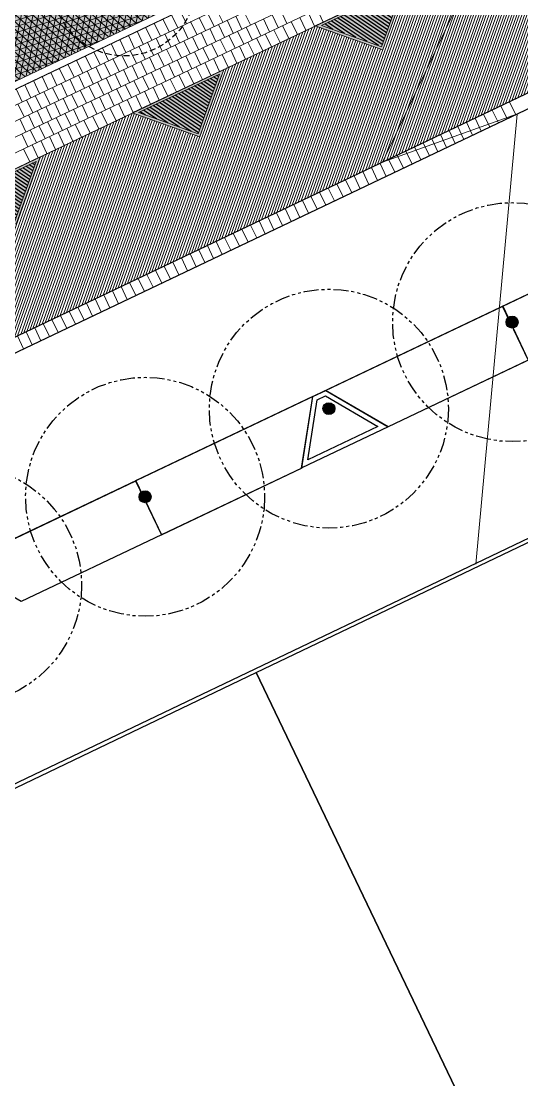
# Model space of a CAD drawing. Header units: metres. Extents: x 678805 to 1359287, y 2747329 to 5497370.
# Drawn here: x 679875.02 to 679895.96, y 2748591.65 to 2748635.94 of the extents above; entities that cross this region are included whole.
import ezdxf
from ezdxf.enums import TextEntityAlignment as Align

# ---------------------------------------------------------------- set-up
doc = ezdxf.new("R2010")
doc.units = ezdxf.units.M
for name, pattern in [('XREF_MON_EIT SUPPORT$0$HIDDEN', [0.375, 0.25, -0.125]), ('XREF_MON_EIT SUPPORT$0$LIM ACERAS$0$PHANTOM2', [1.25, 0.625, -0.125, 0.125, -0.125, 0.125, -0.125]), ('XREF_MON_SFT_TREES$0$HIDDEN', [0.375, 0.25, -0.125])]:
    doc.linetypes.add(name, pattern=pattern)
for name, color, linetype in [('00_XREF_MON_HSC_PAVEMENT', 7, 'Continuous'), ('00_XREF_TWQ_SFT_TREES', 7, 'Continuous'), ('00_XREF_TWQ_URBAN CONTEXT', 7, 'Continuous'), ('XREF_MON_EIT SUPPORT$0$02-L-Material Change', 253, 'Continuous'), ('XREF_MON_EIT SUPPORT$0$02-L-Painted line', 254, 'Continuous'), ('XREF_MON_EIT SUPPORT$0$02-L-Parking', 252, 'Continuous'), ('XREF_MON_EIT SUPPORT$0$L-Límite Acera', 9, 'Continuous'), ('XREF_MON_EIT SUPPORT$0$L-Límite Parcela', 5, 'Continuous'), ('XREF_MON_EIT SUPPORT$0$SL_TREE_CANOPY_', 254, 'XREF_MON_EIT SUPPORT$0$HIDDEN'), ('XREF_MON_EIT SUPPORT$0$SL_TREE_TRUNK_', 254, 'Continuous'), ('XREF_MON_EIT SUPPORT$0$SL_Trees_out_of_scope_', 254, 'Continuous'), ('XREF_MON_GENERAL_LAYOUT$0$02-L-Plan Change', 8, 'Continuous'), ('XREF_MON_HSC_PAVEMENT$0$03-TR-Tree Pit_Green', 74, 'Continuous'), ('XREF_MON_SFT_TREES$0$SL_TREE_CANOPY', 251, 'XREF_MON_SFT_TREES$0$HIDDEN'), ('XREF_MON_SFT_TREES$0$SL_TREE_TRUNK', 251, 'Continuous'), ('XREF_MON_URBAN CONTEXT$0$Parcel', 7, 'Continuous'), ('XREF_MON_URBAN CONTEXT$0$XREF_MON_EIT SUPPORT', 7, 'Continuous')]:
    doc.layers.add(name, color=color, linetype=linetype)
for name, color, linetype, true_color in [('02-L-Waterfeatures 01', 7, 'Continuous', 0x4da6ff), ('XREF_MON_HSC_PAVEMENT$0$03-TR-Tree Pit_White', 7, 'Continuous', 0xfcfcfc), ('XREF_MON_SFT_TREES$0$SL_TREE_ACACIA_ETBAICA', 7, 'Continuous', 0x405700), ('XREF_MON_SFT_TREES$0$SL_TREE_CERCIDIUM_FLORIDUM', 7, 'Continuous', 0xe0e000)]:
    doc.layers.add(name, color=color, linetype=linetype, true_color=true_color)
for name, color, linetype, lineweight in [('XREF_MON_GENERAL_LAYOUT$0$02-L-Level Curves 0.50m', 33, 'Continuous', 5), ('XREF_MON_GENERAL_LAYOUT$0$02-L-Material Change', 251, 'Continuous', 5), ('XREF_MON_GENERAL_LAYOUT$0$04-BK-Tree Pit', 6, 'Continuous', 5), ('XREF_MON_HSC_PAVEMENT$0$04-BK-Tree Pit', 6, 'Continuous', 5)]:
    doc.layers.add(name, color=color, linetype=linetype, lineweight=lineweight)
for name, color, linetype, lineweight, true_color in [('XREF_MON_HSC_PAVEMENT$0$02-L-Joints-Paviment_07_Precast Concrete Blocks 60X40', 7, 'Continuous', 5, 0x999999), ('XREF_MON_HSC_PAVEMENT$0$03-TR-Pavement_05_Precast irregular Concrete Blocks_Open Joint', 7, 'Continuous', 5, 0x82ae7e), ('XREF_MON_HSC_PAVEMENT$0$03-TR-Pavement_07_Precast Concrete Blocks 20X10', 7, 'Continuous', 5, 0x999999), ('XREF_MON_HSC_PAVEMENT$0$03-TR-Pavement_07_Precast Concrete Blocks 60X40', 7, 'Continuous', 5, 0x999999), ('XREF_MON_HSC_PAVEMENT$0$03-TR-Pavement_07_Precast irregular Concrete Blocks', 7, 'Continuous', 5, 0xb3b3b3)]:
    doc.layers.add(name, color=color, linetype=linetype, lineweight=lineweight, true_color=true_color)
doc.layers.get('XREF_MON_SFT_TREES$0$SL_TREE_ACACIA_ETBAICA').off()
doc.layers.get('XREF_MON_SFT_TREES$0$SL_TREE_CERCIDIUM_FLORIDUM').off()
doc.styles.add('XREF_MON_GENERAL_LAYOUT$0$Standard', font='arial.ttf')

# ---------------------------------------------------------------- blocks, each defined once
blk = doc.blocks.new('XREF_MON_EIT SUPPORT$0$parking cada 2')
at = {"layer": 'XREF_MON_EIT SUPPORT$0$02-L-Parking', "color": 254}
for points in [[(679765.512, 2748757.786), (679768.129, 2748756.263), (679760.717, 2748752.736), (679759.647, 2748754.996), (679765.512, 2748757.786)], [(679753.781, 2748752.205), (679753.313, 2748749.213), (679760.725, 2748752.74), (679759.647, 2748754.996), (679753.781, 2748752.205)]]:
    blk.add_lwpolyline(points, dxfattribs=at)
blk = doc.blocks.new('XREF_MON_EIT SUPPORT$0$ALCORQUE 1')
at = {"layer": 'XREF_MON_EIT SUPPORT$0$02-L-Material Change', "color": 254, "ltscale": 7}
for points in [[(653000.384, 2717156.982), (652998.87, 2717159.598), (653002.859, 2717159.308), (653000.983, 2717156.938)], [(653000.504, 2717157.173), (652999.232, 2717159.371), (653002.468, 2717159.136), (653000.891, 2717157.145)]]:
    blk.add_lwpolyline(points, close=True, dxfattribs=at)
blk = doc.blocks.new('XREF_MON_EIT SUPPORT$0$trees_outofboundaries')
at = {"layer": 'XREF_MON_EIT SUPPORT$0$SL_TREE_TRUNK_'}
h = blk.add_hatch(color=256, dxfattribs=at)
h.dxf.hatch_style = 1
edge = h.paths.add_edge_path()
edge.add_arc((0, 0), 0.25, 0, 360)
at = {"layer": 'XREF_MON_EIT SUPPORT$0$SL_TREE_CANOPY_', "linetype": 'XREF_MON_EIT SUPPORT$0$LIM ACERAS$0$PHANTOM2'}
blk.add_circle((0, 0), 5, dxfattribs=at)
at = {"layer": 'XREF_MON_EIT SUPPORT$0$SL_TREE_TRUNK_'}
blk.add_circle((0, 0), 0.25, dxfattribs=at)
blk = doc.blocks.new('XREF_MON_EIT SUPPORT')
at = {"layer": 'XREF_MON_EIT SUPPORT$0$L-Límite Acera', "color": 254}
for p, q in [((679902.11, 2748624.554), (679890.371, 2748618.97)), ((679886.759, 2748617.25), (679875.02, 2748611.665))]:
    blk.add_line(p, q, dxfattribs=at)
at = {"layer": 'XREF_MON_EIT SUPPORT$0$L-Límite Acera'}
blk.add_lwpolyline([(680047.856, 2748696.679), (679844.516, 2748599.917, 0.442219), (679839.629, 2748586.903)], format="xyb", dxfattribs=at)
at = {"layer": 'XREF_MON_EIT SUPPORT$0$L-Límite Parcela', "ltscale": 10}
blk.add_lwpolyline([(679847.792, 2748591.157), (680119.34, 2748721.014)], dxfattribs=at)
at = {"layer": 'XREF_MON_EIT SUPPORT$0$02-L-Material Change', "color": 254, "rotation": 209.6165938637219}
blk.add_blockref('XREF_MON_EIT SUPPORT$0$ALCORQUE 1', (-95226.926, 5433494.569), dxfattribs=at)
at = {"layer": 'XREF_MON_EIT SUPPORT$0$02-L-Painted line', "rotation": 180}
for p in [(1359655.883, 5497376.753), (1359640.533, 5497369.448)]:
    blk.add_blockref('XREF_MON_EIT SUPPORT$0$parking cada 2', p, dxfattribs=at)
at = {"layer": 'XREF_MON_EIT SUPPORT$0$SL_Trees_out_of_scope_'}
for p in [(679895.559, 2748623.353), (679887.892, 2748619.733), (679880.205, 2748616.046), (679872.549, 2748612.353)]:
    blk.add_blockref('XREF_MON_EIT SUPPORT$0$trees_outofboundaries', p, dxfattribs=at)
blk = doc.blocks.new('XREF_MON_URBAN CONTEXT')
at = {"layer": 'XREF_MON_URBAN CONTEXT$0$Parcel'}
for points in [[(679915.854, 2748590.273), (679897.816, 2748581.633), (679884.856, 2748608.689), (679902.893, 2748617.329), (679915.854, 2748590.273)], [(679897.816, 2748581.633), (679879.779, 2748572.992), (679866.818, 2748600.048), (679884.856, 2748608.689), (679897.816, 2748581.633)]]:
    blk.add_lwpolyline(points, close=True, dxfattribs=at)
at = {"layer": 'XREF_MON_URBAN CONTEXT$0$XREF_MON_EIT SUPPORT'}
blk.add_blockref('XREF_MON_EIT SUPPORT', (0, 0), dxfattribs=at)
blk = doc.blocks.new('XREF_MON_SFT_TREES$0$cercidium_floridum')
h = blk.add_hatch()
h.set_pattern_fill('ANSI31', color=256, scale=0.1)
edge = h.paths.add_edge_path()
edge.add_arc((0, 0), 4.5, -25.4481, 334.5519)
at = {"layer": 'XREF_MON_SFT_TREES$0$SL_TREE_TRUNK'}
h = blk.add_hatch(color=256, dxfattribs=at)
h.dxf.hatch_style = 1
edge = h.paths.add_edge_path()
edge.add_arc((0, 0), 0.25, 0, 360)
at = {"layer": 'XREF_MON_SFT_TREES$0$SL_TREE_CANOPY', "linetype": 'XREF_MON_SFT_TREES$0$HIDDEN'}
blk.add_circle((0, 0), 4.5, dxfattribs=at)
at = {"layer": 'XREF_MON_SFT_TREES$0$SL_TREE_TRUNK'}
blk.add_circle((0, 0), 0.25, dxfattribs=at)
blk = doc.blocks.new('XREF_MON_SFT_TREES$0$Acacia etbaica')
h = blk.add_hatch()
h.set_pattern_fill('ANSI31', color=256, scale=0.1)
edge = h.paths.add_edge_path()
edge.add_arc((0, 0), 3, 0, 360)
at = {"layer": 'XREF_MON_SFT_TREES$0$SL_TREE_TRUNK'}
h = blk.add_hatch(color=256, dxfattribs=at)
h.dxf.hatch_style = 1
edge = h.paths.add_edge_path()
edge.add_arc((0, 0), 0.15, 286.4511, 569.1271)
edge.add_arc((0, 0), 0.15, 209.1271, 286.4511)
at = {"layer": 'XREF_MON_SFT_TREES$0$SL_TREE_CANOPY'}
blk.add_circle((0, 0), 3, dxfattribs=at)
at = {"layer": 'XREF_MON_SFT_TREES$0$SL_TREE_TRUNK'}
blk.add_circle((0, 0), 0.15, dxfattribs=at)
blk.add_circle((0, 0), 0.15, dxfattribs=at)
blk = doc.blocks.new('XREF_MON_SFT_TREES')
at = {"layer": 'XREF_MON_SFT_TREES$0$SL_TREE_ACACIA_ETBAICA', "rotation": 25.44812939262281}
for p in [(679879.336, 2748637.488), (679871.691, 2748633.771)]:
    blk.add_blockref('XREF_MON_SFT_TREES$0$Acacia etbaica', p, dxfattribs=at)
at = {"layer": 'XREF_MON_SFT_TREES$0$SL_TREE_CERCIDIUM_FLORIDUM', "rotation": 25.44812939262281}
blk.add_blockref('XREF_MON_SFT_TREES$0$cercidium_floridum', (679887.037, 2748641.085), dxfattribs=at)
blk = doc.blocks.new('XREF_MON_HSC_PAVEMENT$0$Alcorque Parking 8m2')
at = {"layer": 'XREF_MON_HSC_PAVEMENT$0$03-TR-Tree Pit_Green', "ltscale": 0.3}
h = blk.add_hatch(dxfattribs=at)
h.set_pattern_fill('ANSI31', color=256, scale=0.04, angle=40)
h.set_pattern_definition([(85, (-679726.04474, -2748720.75428), (-0.1265167266577, 0.011068779329), [])])
h.paths.add_polyline_path([(-1.079, -0.384), (2.316, 1.231), (-0.189, 2.121)])
at = {"layer": 'XREF_MON_HSC_PAVEMENT$0$03-TR-Tree Pit_White'}
h = blk.add_hatch(color=256, dxfattribs=at)
h.dxf.hatch_style = 1
h.paths.add_polyline_path([(-1.254, -0.578), (2.577, 1.245), (-0.25, 2.249)])
blk = doc.blocks.new('*U465')
at = {"layer": 'XREF_MON_HSC_PAVEMENT$0$02-L-Joints-Paviment_07_Precast Concrete Blocks 60X40'}
blk.add_line((0, 0.599), (0, 0), dxfattribs=at)
blk = doc.blocks.new('*U466')
at = {"layer": 'XREF_MON_HSC_PAVEMENT$0$02-L-Joints-Paviment_07_Precast Concrete Blocks 60X40', "color": 0, "linetype": 'ByBlock', "lineweight": -2, "transparency": 16777216, "rotation": 25.4481775049705}
for p in [(679894.986, 2748631.686), (679895.347, 2748631.858), (679895.708, 2748632.03), (679894.263, 2748631.343), (679894.625, 2748631.515), (679893.18, 2748630.827), (679893.541, 2748630.999), (679893.902, 2748631.171), (679892.457, 2748630.483), (679892.819, 2748630.655), (679891.374, 2748629.968), (679891.735, 2748630.14), (679892.096, 2748630.311), (679890.29, 2748629.452), (679890.651, 2748629.624), (679891.013, 2748629.796), (679889.568, 2748629.108), (679889.929, 2748629.28), (679888.484, 2748628.593), (679888.846, 2748628.765), (679889.207, 2748628.936), (679887.762, 2748628.249), (679888.123, 2748628.421), (679886.678, 2748627.733), (679887.04, 2748627.905), (679887.401, 2748628.077), (679885.956, 2748627.39), (679886.317, 2748627.561), (679884.872, 2748626.874), (679885.234, 2748627.046), (679885.595, 2748627.218), (679883.789, 2748626.358), (679884.15, 2748626.53), (679884.511, 2748626.702), (679883.066, 2748626.015), (679883.428, 2748626.186), (679881.983, 2748625.499), (679882.344, 2748625.671), (679882.705, 2748625.843), (679881.261, 2748625.155), (679881.622, 2748625.327), (679880.177, 2748624.639), (679880.538, 2748624.811), (679880.899, 2748624.983), (679879.455, 2748624.296), (679879.816, 2748624.468), (679878.371, 2748623.78), (679878.732, 2748623.952), (679879.093, 2748624.124), (679877.287, 2748623.264), (679877.649, 2748623.436), (679878.01, 2748623.608), (679876.565, 2748622.921), (679876.926, 2748623.093), (679875.482, 2748622.405), (679875.843, 2748622.577), (679876.204, 2748622.749), (679874.759, 2748622.061), (679875.12, 2748622.233), (679873.676, 2748621.546), (679874.037, 2748621.718), (679874.398, 2748621.889), (679872.592, 2748621.03), (679872.953, 2748621.202), (679873.314, 2748621.374), (679871.87, 2748620.686), (679872.231, 2748620.858), (679870.786, 2748620.171), (679871.147, 2748620.343), (679871.508, 2748620.514), (679870.064, 2748619.827), (679870.425, 2748619.999), (679868.98, 2748619.311), (679869.341, 2748619.483), (679869.702, 2748619.655), (679868.258, 2748618.968), (679868.619, 2748619.139), (679867.174, 2748618.452), (679867.535, 2748618.624), (679867.897, 2748618.796), (679866.091, 2748617.936), (679866.452, 2748618.108), (679866.813, 2748618.28), (679865.368, 2748617.592), (679865.729, 2748617.764), (679864.285, 2748617.077), (679864.646, 2748617.249), (679865.007, 2748617.421), (679863.562, 2748616.733), (679863.923, 2748616.905), (679862.479, 2748616.217), (679862.84, 2748616.389), (679863.201, 2748616.561), (679861.756, 2748615.874), (679862.117, 2748616.046), (679860.673, 2748615.358), (679861.034, 2748615.53), (679861.395, 2748615.702), (679859.589, 2748614.842), (679859.95, 2748615.014), (679860.312, 2748615.186), (679858.867, 2748614.499), (679859.228, 2748614.671), (679857.783, 2748613.983), (679858.144, 2748614.155), (679858.506, 2748614.327), (679857.061, 2748613.639), (679857.422, 2748613.811), (679855.977, 2748613.124), (679856.338, 2748613.296), (679856.7, 2748613.467), (679855.255, 2748612.78), (679855.616, 2748612.952), (679854.171, 2748612.264), (679854.533, 2748612.436), (679854.894, 2748612.608), (679853.81, 2748612.092)]:
    blk.add_blockref('*U465', p, dxfattribs=at)
blk = doc.blocks.new('XREF_MON_HSC_PAVEMENT')
at = {"layer": 'XREF_MON_HSC_PAVEMENT$0$03-TR-Pavement_05_Precast irregular Concrete Blocks_Open Joint'}
h = blk.add_hatch(dxfattribs=at)
h.set_pattern_fill('SWAMP', color=256, scale=0.01)
h.set_pattern_definition([(0, (0, 0), (0.127, 0.219970452362), [0.03175, -0.22225]), (90, (0.01588, 0), (-0.127, 0.219970452362), [0.015875, -0.424065904724]), (90, (0.01984, 0), (-0.127, 0.219970452362), [0.0127, -0.427240904724]), (90, (0.0119, 0), (-0.127, 0.219970452362), [0.0127, -0.427240904724]), (60, (0.02381, 0), (-0.126999999827, 0.219970452462), [0.01016, -0.24384]), (120, (0.00794, 0), (-0.253999999827, 1e-10), [0.01016, -0.24384])])
h.paths.add_polyline_path([(679859.174, 2748650.113), (679870.764, 2748631.53), (679892.266, 2748641.761), (679884.338, 2748658.423)])
at = {"layer": 'XREF_MON_HSC_PAVEMENT$0$03-TR-Pavement_07_Precast Concrete Blocks 20X10'}
h = blk.add_hatch(dxfattribs=at)
h.set_pattern_fill('ANSI31', color=256, scale=0.0315, angle=25.5)
h.set_pattern_definition([(70.5, (0, 0), (-0.094275932128, 0.033384858509), [])])
h.paths.add_polyline_path([(679853.552, 2748612.634), (679851.754, 2748616.414), (679852.784, 2748619.315), (679856.629, 2748621.144), (679859.457, 2748620.14), (679860.46, 2748622.968), (679864.298, 2748624.794), (679867.131, 2748623.793), (679868.136, 2748626.62), (679871.98, 2748628.449), (679874.713, 2748627.478), (679874.807, 2748627.446), (679875.811, 2748630.272), (679879.656, 2748632.102), (679882.482, 2748631.098), (679883.487, 2748633.925), (679887.331, 2748635.754), (679890.157, 2748634.75), (679891.162, 2748637.577), (679895.006, 2748639.406), (679897.83, 2748638.402), (679898.837, 2748641.229), (679902.681, 2748643.059), (679905.509, 2748642.055), (679906.513, 2748644.882), (679910.356, 2748646.711), (679913.183, 2748645.708), (679914.184, 2748648.533), (679918.029, 2748650.363), (679920.857, 2748649.359), (679921.861, 2748652.186), (679925.705, 2748654.015), (679928.532, 2748653.012), (679929.541, 2748655.807), (679933.408, 2748657.657), (679936.26, 2748656.627), (679938.058, 2748652.848)])
at = {"layer": 'XREF_MON_HSC_PAVEMENT$0$03-TR-Pavement_07_Precast irregular Concrete Blocks', "linetype": 'Continuous'}
h = blk.add_hatch(dxfattribs=at)
h.set_pattern_fill('NET3', color=256, scale=0.075, angle=78.3)
h.set_pattern_definition([(78.3, (679859.17905, 2748650.1146), (-0.2331774, 0.0482887), []), (138.3, (679859.17905, 2748650.1146), (-0.158408, -0.1777932), []), (198.3, (679859.17905, 2748650.1146), (0.07476945, -0.22608194), [])])
h.paths.add_polyline_path([(679890.637, 2748657.343), (679920.742, 2748667.285), (679924.253, 2748656.65), (679938.873, 2748663.618), (679932.609, 2748673.737), (679919.987, 2748669.57), (679919.801, 2748670.135), (679859.174, 2748650.113), (679870.764, 2748631.53), (679895.304, 2748643.207)])
at = {"layer": 'XREF_MON_HSC_PAVEMENT$0$02-L-Joints-Paviment_07_Precast Concrete Blocks 60X40'}
for points in [[(679881.568, 2748635.665), (679881.311, 2748636.206)], [(679881.93, 2748635.837), (679881.672, 2748636.378)], [(679883.09, 2748635.725), (679882.833, 2748636.267)], [(679883.452, 2748635.897), (679883.194, 2748636.438)], [(679884.612, 2748635.784), (679884.355, 2748636.326)], [(679885.773, 2748635.673), (679885.515, 2748636.214)], [(679886.134, 2748635.845), (679885.877, 2748636.386)], [(679887.295, 2748635.733), (679887.037, 2748636.274)], [(679887.656, 2748635.905), (679887.398, 2748636.446)], [(679880.846, 2748635.321), (679880.588, 2748635.863)], [(679881.207, 2748635.493), (679880.95, 2748636.035)], [(679882.007, 2748635.209), (679881.749, 2748635.751)], [(679882.368, 2748635.381), (679882.11, 2748635.923)], [(679882.729, 2748635.553), (679882.471, 2748636.095)], [(679883.529, 2748635.269), (679883.271, 2748635.81)], [(679883.89, 2748635.441), (679883.632, 2748635.982)], [(679884.251, 2748635.613), (679883.994, 2748636.154)], [(679885.051, 2748635.329), (679884.793, 2748635.87)], [(679885.412, 2748635.501), (679885.154, 2748636.042)], [(679886.211, 2748635.217), (679885.954, 2748635.759)], [(679886.573, 2748635.389), (679886.315, 2748635.931)], [(679886.934, 2748635.561), (679886.676, 2748636.102)], [(679879.763, 2748634.805), (679879.505, 2748635.347)], [(679880.124, 2748634.977), (679879.866, 2748635.519)], [(679880.485, 2748635.149), (679880.227, 2748635.691)], [(679881.284, 2748634.866), (679881.027, 2748635.407)], [(679881.646, 2748635.037), (679881.388, 2748635.579)], [(679882.806, 2748634.925), (679882.549, 2748635.467)], [(679883.168, 2748635.097), (679882.91, 2748635.639)], [(679883.967, 2748634.813), (679883.709, 2748635.355)], [(679884.328, 2748634.985), (679884.071, 2748635.527)], [(679884.69, 2748635.157), (679884.432, 2748635.699)], [(679885.489, 2748634.873), (679885.231, 2748635.415)], [(679885.85, 2748635.045), (679885.592, 2748635.587)], [(679879.04, 2748634.462), (679878.782, 2748635.003)], [(679879.401, 2748634.634), (679879.144, 2748635.175)], [(679880.201, 2748634.35), (679879.943, 2748634.891)], [(679880.562, 2748634.522), (679880.304, 2748635.063)], [(679880.923, 2748634.694), (679880.665, 2748635.235)], [(679881.723, 2748634.409), (679881.465, 2748634.951)], [(679882.084, 2748634.581), (679881.826, 2748635.123)], [(679882.445, 2748634.753), (679882.188, 2748635.295)], [(679883.245, 2748634.47), (679882.987, 2748635.011)], [(679883.606, 2748634.641), (679883.348, 2748635.183)], [(679884.405, 2748634.358), (679884.148, 2748634.899)], [(679884.767, 2748634.53), (679884.509, 2748635.071)], [(679885.128, 2748634.701), (679884.87, 2748635.243)], [(679877.957, 2748633.946), (679877.699, 2748634.488)], [(679878.318, 2748634.118), (679878.06, 2748634.66)], [(679878.679, 2748634.29), (679878.421, 2748634.831)], [(679879.478, 2748634.006), (679879.221, 2748634.548)], [(679879.84, 2748634.178), (679879.582, 2748634.72)], [(679880.639, 2748633.894), (679880.382, 2748634.435)], [(679881.001, 2748634.066), (679880.743, 2748634.607)], [(679881.362, 2748634.238), (679881.104, 2748634.779)], [(679882.161, 2748633.954), (679881.903, 2748634.495)], [(679882.522, 2748634.126), (679882.265, 2748634.667)], [(679882.884, 2748634.298), (679882.626, 2748634.839)], [(679883.683, 2748634.014), (679883.425, 2748634.555)], [(679884.044, 2748634.186), (679883.787, 2748634.727)], [(679876.873, 2748633.43), (679876.615, 2748633.972)], [(679877.234, 2748633.602), (679876.977, 2748634.144)], [(679877.595, 2748633.774), (679877.338, 2748634.316)], [(679878.395, 2748633.491), (679878.137, 2748634.032)], [(679878.756, 2748633.662), (679878.498, 2748634.204)], [(679879.117, 2748633.834), (679878.86, 2748634.376)], [(679879.917, 2748633.55), (679879.659, 2748634.092)], [(679880.278, 2748633.722), (679880.02, 2748634.263)], [(679881.078, 2748633.438), (679880.82, 2748633.98)], [(679881.439, 2748633.61), (679881.181, 2748634.152)], [(679881.8, 2748633.782), (679881.542, 2748634.324)], [(679882.599, 2748633.498), (679882.342, 2748634.04)], [(679882.961, 2748633.67), (679882.703, 2748634.212)], [(679883.322, 2748633.842), (679883.064, 2748634.384)], [(679876.151, 2748633.087), (679875.893, 2748633.628)], [(679876.512, 2748633.259), (679876.254, 2748633.8)], [(679877.673, 2748633.147), (679877.415, 2748633.688)], [(679878.034, 2748633.319), (679877.776, 2748633.86)], [(679878.833, 2748633.034), (679878.576, 2748633.576)], [(679879.195, 2748633.206), (679878.937, 2748633.748)], [(679879.556, 2748633.378), (679879.298, 2748633.92)], [(679880.355, 2748633.094), (679880.098, 2748633.636)], [(679880.716, 2748633.266), (679880.459, 2748633.808)], [(679881.516, 2748632.983), (679881.258, 2748633.524)], [(679881.877, 2748633.155), (679881.619, 2748633.696)], [(679882.238, 2748633.326), (679881.981, 2748633.868)], [(679875.067, 2748632.571), (679874.809, 2748633.113)], [(679875.428, 2748632.743), (679875.171, 2748633.285)], [(679875.789, 2748632.915), (679875.532, 2748633.456)], [(679876.589, 2748632.631), (679876.331, 2748633.173)], [(679876.95, 2748632.803), (679876.692, 2748633.345)], [(679877.311, 2748632.975), (679877.054, 2748633.516)], [(679878.111, 2748632.691), (679877.853, 2748633.232)], [(679878.472, 2748632.863), (679878.214, 2748633.404)], [(679879.272, 2748632.579), (679879.014, 2748633.12)], [(679879.633, 2748632.751), (679879.375, 2748633.292)], [(679879.994, 2748632.923), (679879.736, 2748633.464)], [(679880.794, 2748632.639), (679880.536, 2748633.18)], [(679881.155, 2748632.811), (679880.897, 2748633.352)], [(679875.505, 2748632.115), (679875.248, 2748632.657)], [(679875.867, 2748632.287), (679875.609, 2748632.829)], [(679876.228, 2748632.459), (679875.97, 2748633.001)], [(679877.027, 2748632.175), (679876.77, 2748632.717)], [(679877.389, 2748632.347), (679877.131, 2748632.888)], [(679877.75, 2748632.519), (679877.492, 2748633.06)], [(679878.549, 2748632.235), (679878.292, 2748632.777)], [(679878.91, 2748632.407), (679878.653, 2748632.949)], [(679879.71, 2748632.123), (679879.452, 2748632.665)], [(679880.071, 2748632.295), (679879.813, 2748632.837)], [(679880.432, 2748632.467), (679880.175, 2748633.009)], [(679875.144, 2748631.944), (679874.886, 2748632.485)], [(679875.944, 2748631.659), (679875.686, 2748632.201)], [(679876.305, 2748631.831), (679876.047, 2748632.373)], [(679876.666, 2748632.003), (679876.409, 2748632.545)], [(679877.466, 2748631.719), (679877.208, 2748632.261)], [(679877.827, 2748631.891), (679877.569, 2748632.433)], [(679878.188, 2748632.063), (679877.93, 2748632.605)], [(679878.988, 2748631.779), (679878.73, 2748632.321)], [(679879.349, 2748631.951), (679879.091, 2748632.493)], [(679875.222, 2748631.316), (679874.964, 2748631.857)], [(679875.583, 2748631.487), (679875.325, 2748632.029)], [(679876.743, 2748631.376), (679876.486, 2748631.917)], [(679877.105, 2748631.548), (679876.847, 2748632.089)], [(679877.904, 2748631.264), (679877.646, 2748631.805)], [(679878.265, 2748631.436), (679878.007, 2748631.977)], [(679878.626, 2748631.608), (679878.369, 2748632.149)], [(679875.66, 2748630.86), (679875.402, 2748631.402)], [(679876.021, 2748631.032), (679875.763, 2748631.573)], [(679876.382, 2748631.204), (679876.124, 2748631.745)], [(679877.182, 2748630.92), (679876.924, 2748631.462)], [(679877.543, 2748631.092), (679877.285, 2748631.634)], [(679875.299, 2748630.688), (679875.041, 2748631.23)], [(679876.098, 2748630.404), (679875.84, 2748630.946)], [(679876.459, 2748630.576), (679876.202, 2748631.118)], [(679876.82, 2748630.748), (679876.563, 2748631.29)], [(679875.376, 2748630.061), (679875.118, 2748630.602)], [(679875.737, 2748630.233), (679875.479, 2748630.774)]]:
    blk.add_lwpolyline(points, dxfattribs=at)
at = {"layer": 'XREF_MON_HSC_PAVEMENT$0$03-TR-Pavement_07_Precast Concrete Blocks 60X40'}
for points in [[(680023.398, 2748703.822), (679835.554, 2748614.433)], [(680023.656, 2748703.28), (679835.744, 2748613.859)], [(680023.914, 2748702.738), (679835.935, 2748613.285)], [(680024.172, 2748702.196), (679836.125, 2748612.711)], [(680024.43, 2748701.654), (679836.315, 2748612.137)], [(680024.679, 2748701.109), (679776.702, 2748583.105)]]:
    blk.add_lwpolyline(points, dxfattribs=at)
at = {"layer": 'XREF_MON_HSC_PAVEMENT$0$02-L-Joints-Paviment_07_Precast Concrete Blocks 60X40'}
blk.add_blockref('*U466', (0, 0), dxfattribs=at)
at = {"layer": 'XREF_MON_HSC_PAVEMENT$0$04-BK-Tree Pit', "xscale": -0.9999999999999992, "rotation": 230.8937524196276}
for p in [(679888.565, 2748636.36), (679880.9, 2748632.712), (679873.227, 2748629.057)]:
    blk.add_blockref('XREF_MON_HSC_PAVEMENT$0$Alcorque Parking 8m2', p, dxfattribs=at)
blk = doc.blocks.new('XREF_MON_GENERAL_LAYOUT$0$Alcorque Parking 8m2')
blk.add_lwpolyline([(2.316, 1.231), (-0.189, 2.121), (-1.079, -0.384)], close=True)
at = {"layer": 'XREF_MON_GENERAL_LAYOUT$0$02-L-Material Change'}
blk.add_lwpolyline([(2.577, 1.245), (-0.25, 2.249), (-1.254, -0.578)], close=True, dxfattribs=at)
blk = doc.blocks.new('XREF_MON_GENERAL_LAYOUT')
at = {"layer": 'XREF_MON_GENERAL_LAYOUT$0$02-L-Level Curves 0.50m', "ltscale": 0.3}
for points in [[(679753.592, 2748579.931), (679793.688, 2748607.344), (679793.655, 2748628.788), (679823.479, 2748651.767), (679820.972, 2748662.529), (679841.715, 2748675.959), (679846.336, 2748670.125), (679867.92, 2748657.744), (679889.261, 2748662.473), (679889.841, 2748660.716), (679907.419, 2748666.366), (679890.142, 2748630.046), (679895.782, 2748632.065)], [(679895.768, 2748632.059), (679894.04, 2748613.226)]]:
    blk.add_lwpolyline(points, dxfattribs=at)
at = {"layer": 'XREF_MON_GENERAL_LAYOUT$0$02-L-Material Change', "ltscale": 0.3}
blk.add_lwpolyline([(679852.788, 2748619.312), (679933.358, 2748657.653)], dxfattribs=at)
at = {"layer": 'XREF_MON_GENERAL_LAYOUT$0$02-L-Material Change'}
for points in [[(679859.175, 2748650.111), (679869.34, 2748633.814), (679870.764, 2748631.53), (679895.304, 2748643.207), (679890.637, 2748657.343)], [(679870.924, 2748631.273), (679895.399, 2748642.92)]]:
    blk.add_lwpolyline(points, dxfattribs=at)
at = {"layer": 'XREF_MON_GENERAL_LAYOUT$0$02-L-Plan Change'}
for p, q in [((679937.697, 2748652.676, 0), (679853.913, 2748612.806)), ((679937.955, 2748652.134), (679854.171, 2748612.264, 0))]:
    blk.add_line(p, q, dxfattribs=at)
at = {"layer": 'XREF_MON_GENERAL_LAYOUT$0$04-BK-Tree Pit', "xscale": -0.9999999999999992, "rotation": 230.8937524196276}
for p in [(679888.565, 2748636.36), (679880.9, 2748632.712), (679873.227, 2748629.057)]:
    blk.add_blockref('XREF_MON_GENERAL_LAYOUT$0$Alcorque Parking 8m2', p, dxfattribs=at)
at = {"style": 'XREF_MON_GENERAL_LAYOUT$0$Standard'}
for tag, rotation, p in [('604,00', 330.2643, (679905.77, 2748776.558)), ('603,00', 330.2643, (679901.861, 2748753.477)), ('600,00', 133.826, (679944.597, 2748745.153)), ('602,00', 330.2643, (679883.319, 2748738.727)), ('601,00', 117.8906, (679920.972, 2748732.87)), ('601,00', 330.2643, (679864.777, 2748723.976)), ('600,00', 40.8833, (679777.405, 2748705.444, 1.17)), ('602,00', 330.2643, (679941.275, 2748705.483)), ('601,00', 40.8833, (679701.798, 2748703.889, 1.17)), ('598,00', 62.091, (679810.267, 2748702.619)), ('600,00', 330.2643, (679877.781, 2748691.131)), ('600,00', 19.5511, (679920.444, 2748685.496)), ('601,00', 330.2643, (679934.813, 2748683.804)), ('599,00', 330.2643, (679854.567, 2748679.061)), ('600,00', 88.3928, (679743.913, 2748675.572)), ('599,00', 20.6086, (679924.26, 2748675.216)), ('601,00', 88.3928, (679728.035, 2748671.318, -2)), ('602,00', 88.3928, (679711.826, 2748665.966, -1)), ('603,00', 88.3928, (679695.615, 2748660.611)), ('599,00', 40.8833, (679788.807, 2748655.829, 1.17)), ('601,00', 40.8833, (679627.612, 2748644.603, 1.17)), ('603,00', 41.7058, (679702.499, 2748628.484, 1.17)), ('600,00', 40.8833, (679645.925, 2748597.926, 1.17)), ('599,00', 34.2277, (679673.574, 2748555.136, 5.34))]:
    blk.add_attdef(tag, text='', height=1, rotation=rotation, dxfattribs=at).set_placement(p, align=Align.MIDDLE)
at = {"ltscale": 0.3, "style": 'XREF_MON_GENERAL_LAYOUT$0$Standard'}
for tag, rotation, p in [('603,50', 330.2643, (679911.501, 2748760.57)), ('602,50', 330.2643, (679892.865, 2748745.846)), ('600,50', 133.826, (679933.048, 2748738.729)), ('601,50', 330.2643, (679873.581, 2748731.671)), ('601,50', 101.2857, (679909.522, 2748726.945)), ('602,50', 330.2643, (679948.625, 2748713.86)), ('600,50', 39.606, (679743.243, 2748706.971)), ('600,50', 330.2643, (679880.266, 2748702.726)), ('600,50', 17.3537, (679917.615, 2748690.554)), ('599,50', 330.2643, (679867.197, 2748684.716)), ('599,50', 18.8944, (679921.71, 2748680.578)), ('599,50', 39.606, (679778.991, 2748677.241)), ('600,50', 88.3928, (679735.925, 2748673.586)), ('601,50', 88.3928, (679719.906, 2748668.581)), ('602,50', 88.3928, (679703.474, 2748663.452)), ('601,50', 39.606, (679610.513, 2748662.061)), ('598,50', 330.2643, (679861.765, 2748662.397)), ('600,00', 41.7058, (679752.308, 2748637.685)), ('601,00', 41.7058, (679736.044, 2748634.538)), ('599,00', 35.0835, (679763.043, 2748634.415, 1.17)), ('602,00', 41.7058, (679720.174, 2748633.096, 1.17)), ('600,00', 35.0835, (679747.063, 2748629.903, 1.17)), ('601,00', 35.0835, (679731.246, 2748625.239, 1.17)), ('600,50', 39.606, (679636.92, 2748621.339)), ('602,00', 35.0835, (679715.4, 2748620.639, 1.17)), ('599,50', 28.7604, (679659.482, 2748574.323))]:
    blk.add_attdef(tag, text='', height=1, rotation=rotation, dxfattribs=at).set_placement(p, align=Align.MIDDLE)

msp = doc.modelspace()

# ---------------------------------------------------------------- block references
at = {"layer": '00_XREF_MON_HSC_PAVEMENT'}
msp.add_blockref('XREF_MON_HSC_PAVEMENT', (0, 0), dxfattribs=at)
at = {"layer": '00_XREF_TWQ_SFT_TREES'}
msp.add_blockref('XREF_MON_SFT_TREES', (0, 0), dxfattribs=at)
at = {"layer": '00_XREF_TWQ_URBAN CONTEXT'}
msp.add_blockref('XREF_MON_URBAN CONTEXT', (0, 0), dxfattribs=at)
at = {"layer": '02-L-Waterfeatures 01', "color": 18, "true_color": 0x000000}
msp.add_blockref('XREF_MON_GENERAL_LAYOUT', (0, 0), dxfattribs=at)

doc.saveas('drawing.dxf')
